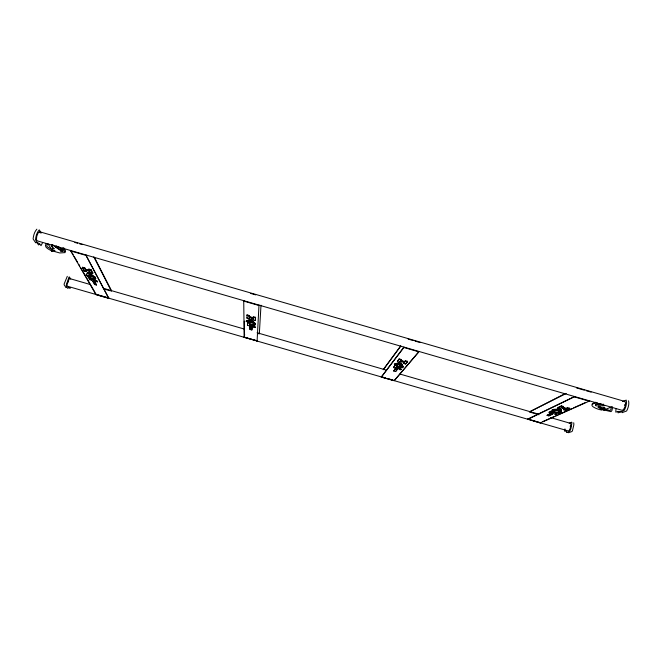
<?xml version="1.0" encoding="UTF-8"?>
<svg xmlns="http://www.w3.org/2000/svg" width="662" height="662" viewBox="0 0 662 662"><rect width="100%" height="100%" fill="white"/><g stroke="black" fill="none" stroke-linecap="round" stroke-linejoin="round"><path stroke-width="0.99" d="M253.265 318.099L249.301 316.957L249.127 318.77L246.976 318.149L247.067 314.864L249.284 315.509L249.301 316.61L253.165 317.735M247.53 325.34L247.629 322.237L249.781 322.857L249.615 325.944L247.53 325.34L247.629 322.237M554.971 412.203L556.527 414.71L554.226 414.048L552.753 412.5L551.173 413.162L549.121 412.567L549.121 412.029L552.513 410.44L554.632 411.052L553.118 412.335L559.762 413.146L559.978 412.616L553.2 411.789L553.118 412.335M249.127 318.77C248.01 315.956 254.282 317.777 253.058 319.912L255.201 320.532L255.449 320.044L255.557 317.321L253.339 316.684C254.15 319.845 247.745 317.983 249.284 315.509M621.949 412.194L622.09 412.674L626.633 410.961C628.205 407.974 629.405 404.077 628.544 400.783M249.955 329.453L250.128 326.49L252.065 327.045L251.999 329.51L251.825 329.99L249.955 329.453L250.128 326.49M251.825 329.99L252.065 327.045M624.738 405.392L624.771 404.573M255.201 320.532L255.557 317.321M257.088 341.228L258.999 305.05L258.867 305.472L243.972 301.16L243.724 300.622L244.187 337.355L257.204 340.856L244.121 337.082M257.361 333.334L259.322 333.905L260.993 305.215M394.395 364.365L394.428 363.827L399.74 362.71L401.47 363.206L403.29 366.938L402.066 366.582L401.486 365.664L398.251 364.712L396.662 365.019L394.395 364.365L399.6 363.272L401.304 363.761L403.29 366.938M554.615 410.713L552.365 410.068L552.356 409.521L559.431 408.917L561.153 409.414L561.194 412.616L559.978 412.269C559.953 410.142 556.121 410.597 554.615 410.713L554.648 410.183M562.237 407.196L566.06 408.288L567.549 407.635L569.725 408.264L569.494 408.81L567.359 408.189C566.258 409.77 559.448 407.858 563.436 407.056L563.544 406.476L561.368 405.847L557.768 407.535L557.768 408.09L559.887 408.702L559.928 408.164M403.448 363.43C406.269 361.808 399.906 359.971 399.542 362.296L397.407 361.684L397.448 361.138L399.194 358.903L401.395 359.54L401.28 360.12C398.797 361.791 405.624 363.479 405.425 360.707L407.627 361.344L405.574 364.05L403.448 363.43L404.441 361.857L400.618 360.74M402.719 367.12L398.334 366.922L401.147 369.231L400.949 369.71C398.772 370.604 396.91 365.449 395.562 368.155L393.485 367.559L395.189 364.928L397.324 365.54L396.555 367.046L402.496 367.65L402.719 367.12L396.596 366.45M551.173 413.162L551.223 412.633M557.768 408.09L561.293 406.435L561.368 405.847M547.044 415.355L550.379 413.328L552.282 413.874L552.116 414.412L548.889 415.885L547.044 415.355L550.254 413.874L552.116 414.412M549.121 412.567L552.447 411.011L552.513 410.44M397.407 361.684L399.194 358.903M393.485 367.559L395.189 364.928M246.231 321.5L246.305 320.971L249.946 319.357L251.692 319.862L255.433 323.61L255.184 324.09L249.615 321.707L248.515 322.162L246.231 321.5L249.806 319.92L251.51 320.416L255.184 324.09M247.067 314.864L246.984 315.46L249.152 316.088M552.753 412.5L552.828 411.963M396.662 365.019L396.737 364.497M88.741 270.477L85.803 269.633L86.49 271.71L84.322 271.081L82.56 267.249L84.794 267.895C84.769 269.897 91.571 271.933 88.882 269.078L88.658 269.633C91.298 272.413 84.62 270.427 84.653 268.474L84.794 267.895M246.976 318.149L247.058 317.619M399.542 362.296L399.625 361.766M88.096 276.087L89.875 279.198L92.01 279.819L91.844 280.307L89.742 279.703L88.005 276.658L88.096 276.087L90.264 276.708C90.802 279.794 94.021 276.757 95.758 278.321L95.51 278.843L92.581 279.066M395.562 368.155L395.644 367.642M611.15 407.875L610.786 409.836L609.959 410.539L601.626 408.123M612.433 407.991L611.986 410.407L611.051 411.673L601.146 409.257M548.889 415.885L548.988 415.388M615.966 408.843L615.784 412.153C619.872 410.043 619.988 413.287 624.291 410.283C625.863 407.296 627.055 403.406 626.211 400.105L622.594 401.569M396.555 367.046L396.662 366.508M393.725 371.026L395.437 368.519L397.357 369.073L397.183 369.603L395.586 371.564L393.725 371.026L395.437 368.519M527.722 419.418L574.724 396.53L527.796 419.046L540.308 423.051L541.971 422.207L540.713 422.77M564.959 428.877L564.785 431.392C568.666 429.638 564.032 435.058 569.941 430.962L570.958 428.537L571.951 422.704L571.728 422.182L569.204 423.208M569.494 408.81L565.878 410.432L563.759 409.819L565.588 408.495L561.806 407.395M86.043 275.16L87.988 272.487L89.742 273.001L95.353 277.304L95.055 277.767L88.923 275.218L88.336 275.822L86.043 275.16L87.988 272.487M550.254 413.874L550.379 413.328M249.781 322.857L249.648 323.42L247.547 322.808M552.365 410.068L559.299 409.48L559.431 408.917M248.515 322.162L248.631 321.649L246.305 320.971M249.855 324.041L255.226 324.446L254.986 324.976L249.88 324.603L249.764 323.975M399.6 363.272L399.74 362.71M95.51 278.843C93.814 277.312 90.661 280.291 90.123 277.27L90.264 276.708M249.723 324.852C250.542 323.255 253.38 327.798 255.275 327.036L255.044 327.516L252.71 326.838L249.632 324.86M84.322 271.081L82.56 267.249M249.615 325.944L249.74 325.439M89.742 279.703L89.875 279.198M249.806 319.92L249.946 319.357M403.861 347.484L403.969 347.053L381.287 377.108L394.18 380.691L419.137 351.448L418.649 351.77L403.861 347.484L381.287 377.108M92.903 281.607L93.052 281.06L94.997 281.623L96.429 285.057L94.542 284.511L92.903 281.607L94.807 282.161L96.429 285.057M395.586 371.564L397.357 369.073M559.978 412.269L560.052 410.978M90.984 278.661L91.141 278.131M561.194 412.616L561.153 409.414M244.65 334.401L244.443 336.238M401.304 363.761L401.47 363.206M565.878 410.432L569.725 408.264M88.336 275.822L88.501 275.318M251.51 320.416L251.692 319.862M570.354 427.362L570.338 425.757M567.359 408.189L567.549 407.635M95.055 277.767L89.552 273.555L89.742 273.001M94.807 282.161L94.997 281.623M108.833 298.388L85.762 254.853L108.833 298.388L95.998 294.681L70.371 250.393L70.594 250.923L85.613 255.275M66.523 286.853L66.068 287.647L64.148 284.817L64.189 283.866L67.292 276.327M46.034 243.674C43.435 247.927 50.006 249.466 52.339 251.461M47.482 243.542L46.77 245.445L47.168 246.661L52.058 249.789M94.542 284.511L94.724 284.031M402.066 366.582L401.66 365.151M42.583 242.697L41.019 245.66C38.942 241.655 37.279 244.551 35.508 239.677C35.856 236.26 36.89 232.379 39.265 229.88L41.267 233.007M253.058 319.912L253.265 319.415M405.574 364.05L407.627 361.344M253.951 323.735L254.175 323.246M91.108 269.724L92.903 273.009L92.614 273.48L90.851 270.27L91.108 269.724L88.882 269.078M92.614 273.48L90.446 272.852L90.702 272.372L92.903 273.009M93.814 277.403L94.087 276.931L95.353 277.304M36.038 242.449L35.682 242.788L33.1 238.974C33.448 235.564 34.482 231.667 36.873 229.184M91.844 280.307L91.108 279L97.314 281.896L97.587 281.433L92.73 278.495L95.758 278.321M400.775 345.821L383.232 369.727L400.667 346.234M400.709 360.401L401.395 359.54M401.42 364.812L398.872 364.05L400.535 363.703M405.425 360.707L404.672 361.576L400.824 360.476M70.412 287.887L69.899 288.417C67.698 284.734 68.84 292.215 66.208 285.413L68.906 277.254L69.344 276.923L70.735 279.091M39.372 244.295L38.677 244.981L36.915 242.772M39.48 231.708L38.007 233.115L36.741 236.392L36.443 239.611L37.287 240.86L621.957 410.274L623.438 409.712L624.953 406.89L625.598 403.481L624.994 401.495L39.48 231.708L40.308 232.991M565.414 393.476L529.335 411.963L566.25 393.435M562.146 407.13L563.544 406.476M553.151 411.739L554.632 411.052M559.887 408.702C561.028 406.857 568.435 408.975 563.759 409.819M549.816 415.008L552.282 413.874M542.583 421.694L553.879 416.655M555.766 415.81L571.769 408.661M573.648 407.817L584.943 402.777M542.914 421.793L589.776 400.891L589.312 401.222L574.641 396.968M595.717 402.239L592.233 403.754L592.258 404.341M597.207 402.769C584.529 404.606 598.2 409.828 602.048 410.043M605.647 409.306L612.325 406.617M51.859 246.024L52.952 245.966M65.232 251.51L65.654 251.055L63.602 247.613M620.948 411.979L618.068 412.815L617.795 411.855M68.567 280.713L67.781 282.831M604.588 405.732L598.084 406.079M598.34 404.813L603.388 404.573M601.493 404.093C600.177 403.059 591.671 405.218 597.215 406.029M601.832 408.926L600.931 409.24L602.089 409.679M89.031 274.705L90.735 275.177M254.986 324.976L251.337 324.951L255.044 327.516M60.887 250.178L62.352 250.219M60.523 251.378L62.807 251.452M402.496 367.65L398.218 367.435L400.949 369.71M53.01 244.692L51.603 244.766L51.239 245.437L52.323 246.686L51.437 245.95M557.975 412.451L559.978 412.616M559.762 413.146L554.781 412.749L556.527 414.71M597.463 404.763L595.676 404.275M602.941 404.11L603.38 404.209M87.831 273.058L89.552 273.555M559.299 409.48L560.987 409.968M74.798 242.424L77.603 243.244M79.473 243.782L82.278 244.601M250.708 293.44L255.664 294.871M408.156 339.093L413.071 340.516M415.033 341.087L419.948 342.511M576.494 387.899L584.298 390.166M586.251 390.729L591.125 392.144M418.31 352.416L394.378 380.493M82.469 267.837L84.653 268.474M88.658 269.633L90.851 270.27M253.132 317.239L255.3 317.868M399.12 359.499L401.28 360.12M405.227 361.262L407.387 361.891M561.293 406.435L563.436 407.056M403.605 362.925L405.053 363.339M563.875 409.306L565.315 409.72M90.959 275.011L89.254 274.49L90.082 273.869M252.536 321.757L250.095 321.004M557.553 410.01L560.002 410.697L559.961 409.836M399.169 364.414L400.791 364.886M552.356 409.521L553.887 409.96M88.005 276.658L90.123 277.27M395.106 365.498L397.2 366.103M552.447 411.011L554.524 411.615M95.99 280.969L97.587 281.433M399.567 368.775L401.147 369.231M249.988 327.036L251.883 327.582M395.305 369.065L397.183 369.603M90.396 284.552L69.56 278.528L67.342 282.715L67.028 285.38L67.64 286.298L568.095 430.896L569.179 430.474L570.379 428.099L570.975 425.161L570.627 423.399L550.784 417.664M103.297 288.284L244.187 329.022M257.088 332.746L386.07 370.041M399.964 374.055L537.883 413.932M104.513 289.145L110.422 290.858M530.303 412.244L539 414.76M95.146 293.101L96.122 294.317M95.8 294.226L108.965 298.024M381.378 376.736L385.284 377.861M387.229 378.424L393.079 380.12M527.796 419.046L529.732 419.6M531.669 420.163L539.422 422.397M597.968 407.279L602.205 409.389M598.63 406.236L602.569 408.206M601.228 407.982L600.434 407.271M55.302 246.794L63.13 251.295M55.98 245.734L63.444 249.88M60.176 250.302L54.292 246.132M92.241 278.975L97.314 281.896M252.263 324.976L255.275 327.036M58.786 247.017L61.698 249.111M568.459 432.733L571.943 431.541L572.448 430.739L573.863 424.723L573.731 422.761M251.502 320.582L252.669 321.749M47.813 243.55L51.495 249.301L54.863 250.526L54.913 250.939L53.283 250.782L54.549 251.519L59.754 252.958L65.207 252.594L62.625 247.993M72.108 252.843L73.126 254.597M74.136 256.351L77.694 262.491M78.712 264.246L79.73 266M80.739 267.754L94.964 292.314M86.49 271.71C83.338 268.524 90.603 270.642 90.446 272.852M93.052 281.06L94.302 283.286M599.333 407.875L599.036 406.501M94.393 257.344L111.539 290.775M93.781 256.839L111.406 291.139M566.564 431.235L566.755 431.955M244.303 321.111L244.452 337.173M252.47 322.262C247.249 322.493 251.651 319.506 252.47 322.262M604.737 409.77L604.613 410.506L603.959 410.531L603.678 409.811L604.158 409.339L604.737 409.77M398.756 364.588C402.901 367.468 401.04 362.784 398.756 364.588M89.627 274.333C87.02 275.888 95.775 276.584 89.627 274.333M52.737 251.295L51.495 250.898L52.737 251.295M557.396 410.49C560.722 413.063 560.788 408.942 557.396 410.49M603.372 407.651L602.95 407.817L605.134 408.164L603.372 407.651M52.96 247.902L52.174 247.82L54.21 248.705L52.96 247.902"/></g></svg>
